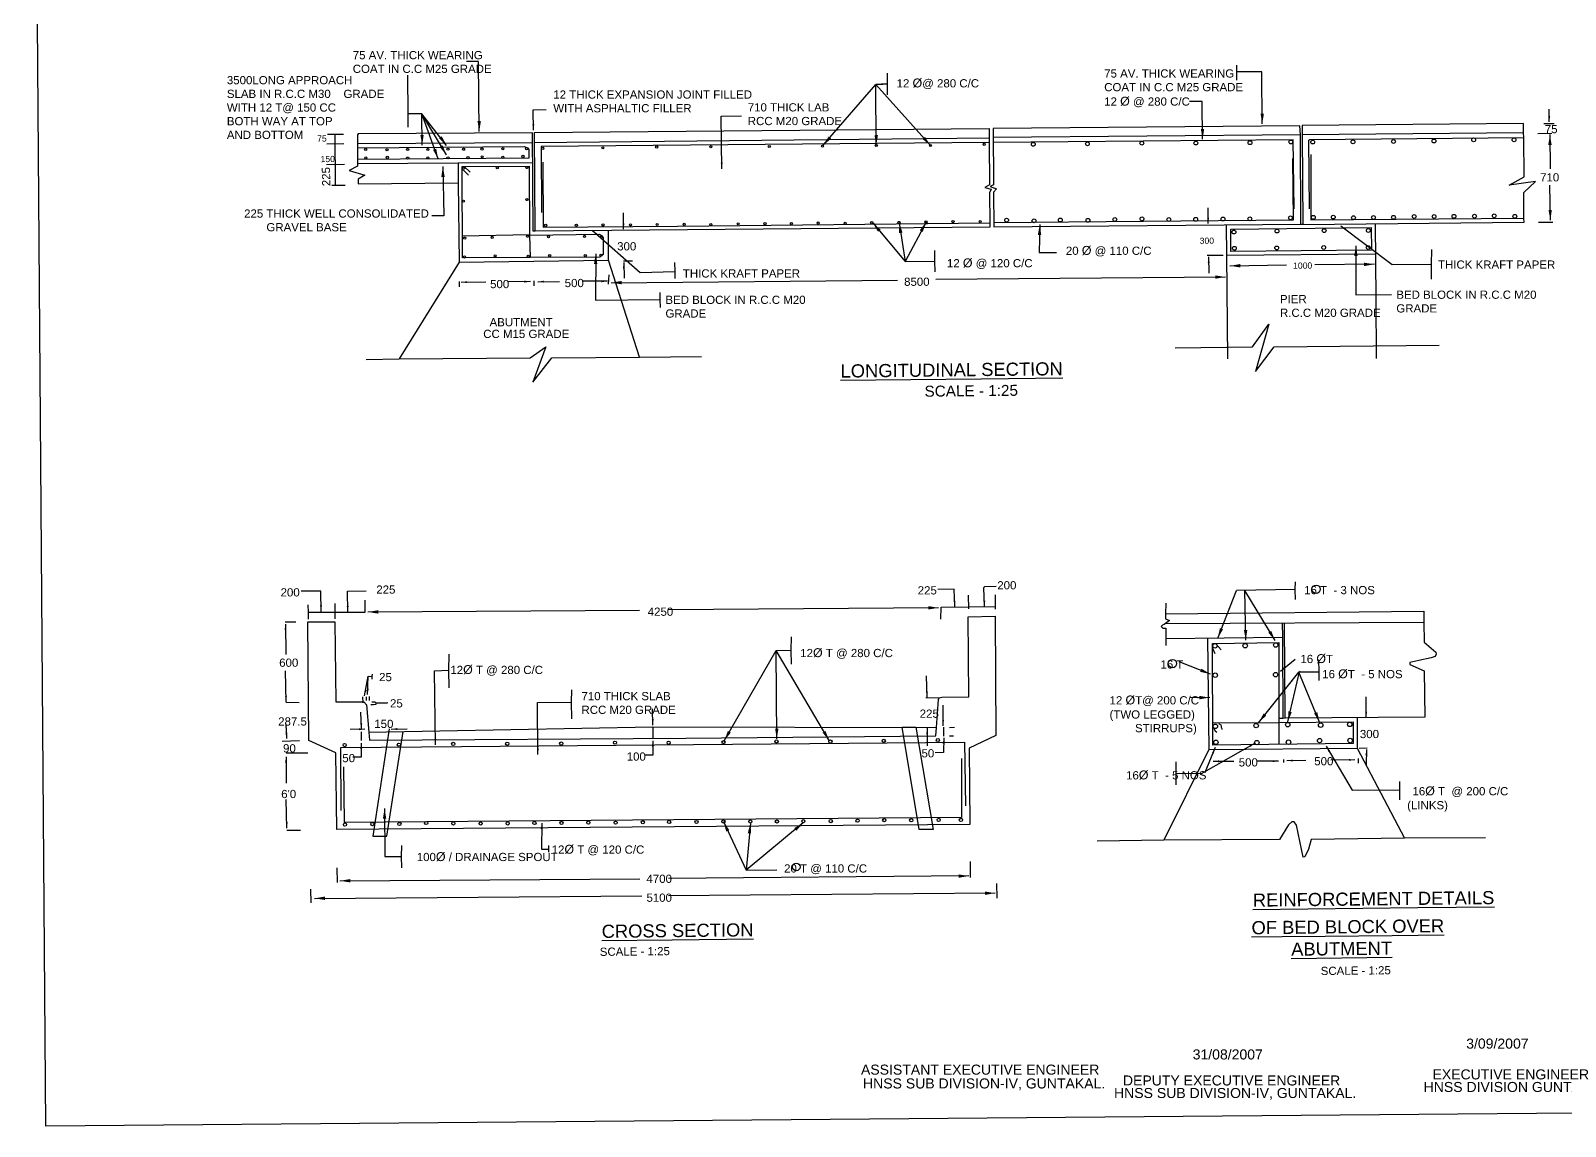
# Model space of a CAD drawing. Header units: inches. Extents: x 19509.7 to 19601.5, y 19555.9 to 19617.5.
# Drawn here: x 19509.71 to 19556.45, y 19555.92 to 19589.29 of the extents above; entities that cross this region are included whole.
import ezdxf

# ---------------------------------------------------------------- set-up
doc = ezdxf.new("R2010")
doc.units = ezdxf.units.IN
doc.header["$MEASUREMENT"] = 0
doc.layers.add('DRAWING', color=7, linetype='Continuous')
doc.layers.add('TEXT', color=255, linetype='Continuous')
doc.styles.get("Standard").update_dxf_attribs({"font": 'arial.ttf'})
doc.dimstyles.get("Standard").update_dxf_attribs({"dimtxt": 0.18, "dimasz": 0.18, "dimexe": 0.18, "dimexo": 0.0625, "dimgap": 0.09, "dimtad": 0, "dimtih": 1, "dimtoh": 1, "dimdec": 4, "dimzin": 0, "dimdsep": 46, "dimtxsty": 'Standard', "dimcen": 0.09, "dimadec": 0, "dimazin": 0, "dimtfac": 1, "dimtdec": 4, "dimtofl": 0, "dimtmove": 0, "dimatfit": 3, "dimfxl": 1, "dimtolj": 1, "dimtzin": 0, "dimarcsym": 0})

msp = doc.modelspace()

# ---------------------------------------------------------------- linework, layer by layer
at = {"layer": 'DRAWING'}
for points in [[(19600.971, 19617.524), (19601.538, 19556.775), (19583.047, 19556.542), (19510.173, 19555.917), (19509.713, 19616.498), (19598.878, 19617.509), (19600.971, 19617.524)], [(19546.439, 19588.242), (19546.439, 19588.039), (19546.439, 19587.787)], [(19521.185, 19587.938), (19521.204, 19586.753), (19521.196, 19586.354)], [(19535.796, 19587.996), (19535.798, 19587.671), (19535.803, 19587.337)], [(19538.903, 19586.31), (19538.911, 19586.023), (19538.911, 19585.885), (19538.918, 19584.594), (19538.779, 19584.518), (19538.968, 19584.463), (19538.921, 19584.353), (19538.922, 19583.434), (19538.922, 19583.304), (19527.417, 19583.204), (19525.074, 19583.189), (19525.054, 19586.188), (19538.903, 19586.31)], [(19548.372, 19586.396), (19539.023, 19586.313), (19539.038, 19584.596), (19538.941, 19584.541), (19539.128, 19584.469), (19539.038, 19584.375), (19539.048, 19583.313), (19548.404, 19583.395), (19548.384, 19586.117), (19548.372, 19586.396)], [(19548.459, 19583.392), (19555.197, 19583.456), (19555.195, 19583.581), (19555.194, 19584.364), (19555.551, 19584.693), (19554.74, 19584.583), (19555.2, 19584.838), (19555.192, 19586.038), (19555.186, 19586.181), (19555.179, 19586.462), (19548.436, 19586.398), (19548.436, 19586.12), (19548.459, 19583.392)], [(19555.796, 19586.461), (19556.112, 19586.461)], [(19518.729, 19585.84), (19519.248, 19585.852)], [(19518.749, 19586.141), (19519.242, 19586.143)], [(19518.994, 19584.584), (19518.987, 19586.142)], [(19525.074, 19583.189), (19525.015, 19583.183), (19525.001, 19586.184), (19519.686, 19586.147), (19519.671, 19586.12), (19519.67, 19585.165), (19519.412, 19585.034), (19519.885, 19584.886), (19519.689, 19584.768), (19519.682, 19584.631), (19522.731, 19584.652), (19522.76, 19582.238), (19520.931, 19579.291)], [(19519.671, 19585.723), (19524.755, 19585.764), (19524.845, 19585.725), (19524.885, 19585.67), (19524.887, 19585.406), (19519.67, 19585.367)], [(19519.671, 19585.856), (19525.003, 19585.881)], [(19525.056, 19585.882), (19538.911, 19586.023)], [(19538.911, 19585.885), (19525.256, 19585.762), (19525.269, 19583.749)], [(19548.384, 19586.117), (19539.026, 19586.04)], [(19548.191, 19583.866), (19548.17, 19585.965), (19539.027, 19585.89)], [(19555.186, 19586.181), (19548.436, 19586.12)], [(19548.66, 19583.866), (19548.641, 19585.954), (19548.67, 19585.973), (19555.192, 19586.038)], [(19555.614, 19586.16), (19556.049, 19586.166)], [(19548.145, 19585.396), (19548.168, 19583.516), (19539.047, 19583.434)], [(19548.702, 19585.518), (19548.703, 19583.527), (19555.195, 19583.581)], [(19518.718, 19585.219), (19519.268, 19585.226)], [(19519.67, 19585.244), (19522.729, 19585.263), (19525.005, 19585.274)], [(19522.729, 19585.263), (19522.733, 19584.652)], [(19522.855, 19585.155), (19524.893, 19585.167), (19524.907, 19583.059), (19527.034, 19583.088), (19527.11, 19583.045), (19527.153, 19582.977), (19527.15, 19582.478), (19527.05, 19582.389), (19524.921, 19582.385), (19522.865, 19582.367), (19522.855, 19585.155)], [(19522.855, 19585.08), (19523.051, 19584.891)], [(19523.099, 19584.982), (19522.919, 19585.156)], [(19525.307, 19585.286), (19525.323, 19583.304), (19529.41, 19583.339), (19538.922, 19583.434)], [(19518.883, 19584.583), (19519.289, 19584.586)], [(19555.635, 19583.455), (19556.077, 19583.455)], [(19522.862, 19583.039), (19524.907, 19583.078)], [(19524.907, 19583.059), (19524.921, 19582.385)], [(19528.26, 19579.345), (19527.316, 19582.297), (19527.311, 19583.203)], [(19546.127, 19583.358), (19546.139, 19582.452), (19546.17, 19579.299)], [(19546.268, 19583.25), (19550.546, 19583.297), (19550.548, 19582.603), (19546.262, 19582.566), (19546.268, 19583.25)], [(19548.404, 19583.395), (19548.459, 19583.395)], [(19550.665, 19583.413), (19550.681, 19581.13), (19550.697, 19579.308)], [(19537.238, 19582.591), (19537.243, 19582.271), (19537.248, 19581.944)], [(19546.139, 19582.452), (19550.671, 19582.491)], [(19552.378, 19582.621), (19552.367, 19582.183), (19552.367, 19581.724)], [(19522.76, 19582.238), (19527.316, 19582.297)], [(19527.765, 19582.277), (19528.041, 19582.284)], [(19529.321, 19582.227), (19529.328, 19581.953), (19529.333, 19581.742)], [(19546.037, 19582.443), (19545.55, 19582.444)], [(19522.766, 19581.648), (19522.761, 19581.493)], [(19525.038, 19581.673), (19525.039, 19581.516)], [(19527.317, 19581.85), (19527.305, 19581.569)], [(19528.877, 19581.319), (19528.878, 19581.099), (19528.881, 19580.86)], [(19544.573, 19579.633), (19546.926, 19579.659), (19547.426, 19580.35), (19547.022, 19578.907), (19547.591, 19579.662), (19552.61, 19579.708)], [(19519.93, 19579.28), (19520.931, 19579.291), (19524.924, 19579.324), (19525.408, 19579.662), (19525.009, 19578.587), (19525.587, 19579.323), (19528.26, 19579.345), (19530.147, 19579.366)], [(19539.117, 19572.359), (19538.759, 19572.349)], [(19548.219, 19572.265), (19546.439, 19572.237)], [(19548.227, 19572.5), (19548.219, 19572.265), (19548.229, 19571.968)], [(19518.153, 19571.801), (19518.163, 19571.58), (19518.163, 19571.365)], [(19518.977, 19571.838), (19518.976, 19571.377)], [(19519.905, 19571.583), (19519.901, 19571.942)], [(19537.438, 19571.363), (19537.445, 19571.729), (19539.088, 19571.751)], [(19538.269, 19572.099), (19538.274, 19571.677)], [(19539.089, 19572.105), (19539.088, 19571.751), (19539.088, 19571.673)], [(19544.283, 19571.852), (19544.281, 19571.526), (19544.279, 19571.372), (19544.394, 19571.322), (19544.234, 19571.199), (19544.187, 19571.18), (19544.146, 19571.144), (19544.196, 19571.096), (19544.29, 19571.096), (19544.283, 19570.778), (19544.283, 19570.568)], [(19517.466, 19571.28), (19517.786, 19571.28)], [(19518.159, 19571.284), (19518.98, 19571.289), (19519.005, 19568.843), (19519.859, 19568.85), (19519.94, 19568.758), (19520.016, 19567.927), (19528.663, 19568.085), (19537.299, 19568.07), (19537.358, 19568.919), (19537.379, 19568.97), (19537.466, 19568.986), (19538.29, 19568.997), (19538.27, 19571.437), (19539.091, 19571.458), (19539.114, 19567.824), (19538.292, 19567.431), (19538.319, 19565.11), (19519.035, 19564.961), (19519.003, 19567.294), (19518.18, 19567.666), (19518.159, 19571.284)], [(19518.163, 19571.58), (19518.979, 19571.582), (19519.886, 19571.582), (19519.905, 19571.583)], [(19544.273, 19571.229), (19552.149, 19571.277)], [(19544.281, 19571.526), (19552.15, 19571.605), (19552.149, 19571.277), (19552.154, 19570.668), (19552.508, 19570.36), (19552.518, 19570.296), (19552.494, 19570.231), (19552.367, 19570.183), (19551.991, 19570.111), (19551.715, 19570.046), (19551.721, 19569.981), (19552.156, 19569.793), (19552.18, 19568.382), (19547.917, 19568.349), (19547.853, 19568.344), (19547.738, 19568.344)], [(19532.883, 19569.991), (19532.874, 19570.422), (19532.882, 19570.823)], [(19544.283, 19570.778), (19547.837, 19570.82)], [(19547.835, 19571.251), (19547.837, 19570.82), (19547.853, 19568.344)], [(19547.917, 19568.349), (19547.899, 19571.251)], [(19545.556, 19570.793), (19545.6, 19567.4), (19544.228, 19564.629)], [(19545.722, 19567.525), (19545.705, 19570.624), (19547.727, 19570.652), (19547.733, 19568.22)], [(19545.706, 19570.479), (19545.778, 19570.316)], [(19545.97, 19570.433), (19545.798, 19570.625)], [(19522.445, 19570.296), (19522.439, 19569.807), (19522.447, 19569.27)], [(19548.954, 19569.497), (19548.954, 19569.765), (19548.951, 19570.125)], [(19520.109, 19569.69), (19520.105, 19569.619), (19520.105, 19569.539)], [(19519.821, 19568.999), (19519.825, 19568.818)], [(19519.926, 19569.002), (19519.927, 19568.89)], [(19520.023, 19569.008), (19520.022, 19568.888)], [(19526.183, 19569.216), (19526.175, 19568.838), (19526.183, 19568.334)], [(19536.976, 19568.978), (19537.379, 19568.97)], [(19517.492, 19568.838), (19517.886, 19568.824)], [(19520.102, 19568.847), (19520.19, 19568.85), (19520.227, 19568.818), (19520.569, 19568.824), (19520.569, 19568.805), (19520.222, 19568.801), (19520.222, 19568.763), (19520.153, 19568.753), (19520.069, 19568.753)], [(19520.016, 19567.927), (19520.033, 19567.676), (19529.666, 19567.745), (19537.278, 19567.813), (19537.299, 19568.07)], [(19520.63, 19568.024), (19520.131, 19564.759), (19520.556, 19564.756), (19521.058, 19567.946)], [(19528.663, 19568.085), (19528.663, 19567.738)], [(19536.26, 19568.072), (19536.675, 19568.071), (19537.202, 19564.962), (19536.771, 19564.961), (19536.26, 19568.072)], [(19537.518, 19568.073), (19537.513, 19567.798)], [(19537.7, 19568.068), (19537.847, 19568.071)], [(19545.719, 19568.209), (19547.733, 19568.213), (19549.99, 19568.238), (19549.996, 19567.579), (19545.722, 19567.525), (19545.719, 19568.209)], [(19545.75, 19568.031), (19545.791, 19567.964), (19545.838, 19567.925)], [(19545.895, 19568.185), (19545.958, 19568.149), (19545.975, 19568.111), (19545.975, 19568.074), (19545.994, 19568.034), (19545.994, 19568.001)], [(19547.733, 19568.213), (19547.733, 19567.551)], [(19550.114, 19568.366), (19550.114, 19567.44), (19551.552, 19564.695)], [(19517.376, 19567.651), (19517.902, 19567.672)], [(19519.171, 19567.458), (19522.83, 19567.484), (19538.155, 19567.617), (19538.189, 19565.675)], [(19519.776, 19567.93), (19519.774, 19567.672)], [(19537.697, 19567.811), (19537.822, 19567.811)], [(19517.496, 19567.295), (19518.158, 19567.295)], [(19519.169, 19565.542), (19519.156, 19567.458), (19519.171, 19567.458)], [(19538.065, 19567.122), (19538.066, 19565.325), (19519.268, 19565.176), (19519.246, 19566.868)], [(19545.6, 19567.4), (19550.114, 19567.44)], [(19547.868, 19567.092), (19547.87, 19567)], [(19550.141, 19567.121), (19550.141, 19566.984)], [(19550.179, 19567.438), (19550.421, 19567.446)], [(19544.588, 19567.018), (19544.587, 19566.662), (19544.587, 19566.315)], [(19551.407, 19566.424), (19551.405, 19566.17), (19551.408, 19565.867)], [(19554.025, 19564.709), (19551.552, 19564.695), (19548.718, 19564.658), (19548.628, 19564.357), (19548.516, 19564.127), (19548.466, 19564.116), (19548.267, 19565.087), (19548.198, 19565.194), (19548.124, 19565.195), (19548.028, 19565.101), (19547.751, 19564.656), (19544.228, 19564.629), (19542.191, 19564.608)], [(19517.519, 19564.935), (19517.934, 19564.938)], [(19521.003, 19564.472), (19520.999, 19564.137), (19521.008, 19563.788)], [(19525.483, 19564.467), (19525.484, 19564.358), (19525.486, 19564.27)], [(19538.323, 19563.98), (19538.332, 19563.496)], [(19519.038, 19563.789), (19519.048, 19563.344)], [(19518.235, 19563.136), (19518.248, 19562.723)], [(19539.128, 19563.313), (19539.139, 19562.863)]]:
    msp.add_lwpolyline(points, dxfattribs=at)
for centre, radius in [((19528.779, 19585.748), 0.0323), ((19530.431, 19585.756), 0.0323), ((19532.209, 19585.764), 0.0323), ((19533.831, 19585.775), 0.0323), ((19535.469, 19585.796), 0.0323), ((19537.121, 19585.793), 0.0323), ((19538.754, 19585.828), 0.0323), ((19540.249, 19585.831), 0.058), ((19541.899, 19585.843), 0.058), ((19543.558, 19585.864), 0.058), ((19545.202, 19585.869), 0.058), ((19546.851, 19585.88), 0.058), ((19548.094, 19585.902), 0.058), ((19548.76, 19585.898), 0.058), ((19549.988, 19585.907), 0.058), ((19551.221, 19585.915), 0.058), ((19552.454, 19585.931), 0.058), ((19553.663, 19585.965), 0.058), ((19554.894, 19585.965), 0.058), ((19519.917, 19585.67), 0.0323), ((19519.921, 19585.414), 0.0323), ((19520.566, 19585.662), 0.0323), ((19520.574, 19585.432), 0.0323), ((19521.193, 19585.675), 0.0323), ((19521.194, 19585.411), 0.0323), ((19521.811, 19585.675), 0.0323), ((19521.811, 19585.415), 0.0323), ((19522.422, 19585.42), 0.0323), ((19522.423, 19585.681), 0.0323), ((19522.898, 19585.679), 0.0323), ((19523.034, 19585.424), 0.0323), ((19523.458, 19585.686), 0.0323), ((19523.463, 19585.448), 0.0323), ((19524.091, 19585.695), 0.0323), ((19524.093, 19585.432), 0.0323), ((19524.706, 19585.465), 0.0323), ((19524.819, 19585.699), 0.0323), ((19525.308, 19585.709), 0.0323), ((19527.138, 19585.725), 0.0323), ((19522.902, 19585.102), 0.0323), ((19523.924, 19585.111), 0.0323), ((19524.826, 19585.121), 0.0323), ((19522.897, 19584.096), 0.0323), ((19524.822, 19584.146), 0.0323), ((19529.616, 19583.394), 0.0323), ((19531.259, 19583.408), 0.0323), ((19532.08, 19583.412), 0.0323), ((19532.883, 19583.418), 0.0323), ((19533.698, 19583.432), 0.0323), ((19534.519, 19583.422), 0.0323), ((19535.326, 19583.447), 0.0323), ((19536.161, 19583.451), 0.0323), ((19536.983, 19583.462), 0.0323), ((19537.805, 19583.476), 0.0323), ((19538.631, 19583.479), 0.0323), ((19539.437, 19583.518), 0.058), ((19540.274, 19583.501), 0.058), ((19541.074, 19583.523), 0.058), ((19541.916, 19583.516), 0.058), ((19542.735, 19583.54), 0.058), ((19543.559, 19583.558), 0.058), ((19544.378, 19583.538), 0.058), ((19545.197, 19583.545), 0.058), ((19546.028, 19583.553), 0.058), ((19546.844, 19583.56), 0.058), ((19548.082, 19583.589), 0.058), ((19548.78, 19583.604), 0.058), ((19549.387, 19583.613), 0.058), ((19550.004, 19583.595), 0.058), ((19550.614, 19583.6), 0.058), ((19551.223, 19583.606), 0.058), ((19551.85, 19583.629), 0.058), ((19552.458, 19583.633), 0.058), ((19553.063, 19583.636), 0.058), ((19553.689, 19583.64), 0.058), ((19554.29, 19583.651), 0.058), ((19554.915, 19583.636), 0.058), ((19522.931, 19582.974), 0.0323), ((19523.768, 19582.995), 0.0323), ((19524.849, 19583.029), 0.0323), ((19525.398, 19583.362), 0.0323), ((19525.485, 19583.015), 0.0323), ((19526.333, 19583.364), 0.0323), ((19526.581, 19583.025), 0.0323), ((19527.086, 19583), 0.0323), ((19527.144, 19583.374), 0.0323), ((19527.981, 19583.374), 0.0323), ((19528.794, 19583.386), 0.0323), ((19530.43, 19583.382), 0.0323), ((19546.361, 19583.158), 0.058), ((19547.673, 19583.187), 0.058), ((19549.109, 19583.2), 0.058), ((19550.455, 19583.204), 0.058), ((19546.374, 19582.662), 0.058), ((19547.664, 19582.674), 0.058), ((19549.095, 19582.686), 0.058), ((19550.452, 19582.685), 0.058), ((19522.927, 19582.399), 0.0323), ((19523.859, 19582.43), 0.0323), ((19524.866, 19582.417), 0.0323), ((19525.518, 19582.443), 0.0323), ((19526.605, 19582.441), 0.0323), ((19527.085, 19582.452), 0.0323), ((19548.865, 19572.277), 0.127), ((19545.783, 19570.552), 0.0678), ((19546.703, 19570.556), 0.0678), ((19547.635, 19570.578), 0.0678), ((19544.489, 19570.013), 0.127), ((19545.792, 19569.658), 0.0678), ((19547.63, 19569.674), 0.0678), ((19545.796, 19568.1), 0.0678), ((19547.037, 19568.124), 0.0678), ((19548.001, 19568.151), 0.0678), ((19549.002, 19568.138), 0.0678), ((19549.888, 19568.159), 0.0678), ((19519.275, 19567.53), 0.0492), ((19520.929, 19567.542), 0.0492), ((19522.583, 19567.567), 0.0492), ((19524.228, 19567.571), 0.0492), ((19525.873, 19567.577), 0.0492), ((19527.509, 19567.602), 0.0492), ((19529.144, 19567.601), 0.0492), ((19530.815, 19567.619), 0.0492), ((19532.429, 19567.642), 0.0492), ((19534.072, 19567.637), 0.0492), ((19535.697, 19567.66), 0.0492), ((19537.342, 19567.684), 0.0492), ((19545.812, 19567.616), 0.0678), ((19547.059, 19567.605), 0.0678), ((19548.023, 19567.617), 0.0678), ((19548.97, 19567.666), 0.0678), ((19549.902, 19567.668), 0.0678), ((19521.76, 19565.156), 0.0492), ((19524.242, 19565.142), 0.0492), ((19525.057, 19565.156), 0.0492), ((19525.88, 19565.16), 0.0492), ((19526.699, 19565.169), 0.0492), ((19527.53, 19565.168), 0.0492), ((19528.358, 19565.18), 0.0492), ((19529.157, 19565.186), 0.0492), ((19529.992, 19565.188), 0.0492), ((19530.811, 19565.202), 0.0492), ((19531.633, 19565.202), 0.0492), ((19532.442, 19565.202), 0.0492), ((19533.245, 19565.212), 0.0492), ((19534.081, 19565.214), 0.0492), ((19534.897, 19565.226), 0.0492), ((19535.71, 19565.242), 0.0492), ((19536.533, 19565.24), 0.0492), ((19537.367, 19565.25), 0.0492), ((19538.044, 19565.252), 0.0492), ((19519.285, 19565.109), 0.0492), ((19520.122, 19565.124), 0.0492), ((19520.943, 19565.126), 0.0492), ((19522.587, 19565.142), 0.0492), ((19523.419, 19565.141), 0.0492), ((19533.031, 19563.82), 0.116)]:
    msp.add_circle(centre, radius, dxfattribs=at)

# ---------------------------------------------------------------- texts
for s, height, p in [('31/08/2007', 0.3057, (19545.105, 19557.954)), ('3/09/2007', 0.3057, (19553.436, 19558.284)), ('ASSISTANT EXECUTIVE ENGINEER', 0.30568, (19535.002, 19557.491)), ('HNSS SUB DIVISION-IV, GUNTAKAL.', 0.30568, (19535.063, 19557.07)), ('DEPUTY EXECUTIVE ENGINEER', 0.30568, (19542.98, 19557.161)), ('HNSS DIVISION GUNTAKAL.', 0.30568, (19552.139, 19556.963)), ('EXECUTIVE ENGINEER', 0.30568, (19552.41, 19557.346)), ('HNSS SUB DIVISION-IV, GUNTAKAL.', 0.30568, (19542.709, 19556.779))]:
    msp.add_text(s, height=height, dxfattribs=at).set_placement(p)
at = {"layer": 'TEXT', "char_height": 0.25, "attachment_point": 1}
for s, insert, width in [('\\pt0.25;75 AV. THICK WEARING\\PCOAT IN C.C M25 GRADE', (19519.522, 19588.671), 4.42025), ('\\pt0.25;75 AV. THICK WEARING\\PCOAT IN C.C M25 GRADE\\P12 {\\H1.0833x;Ø} @ 280 C/C', (19542.41, 19588.113), 4.42025), ('\\pt0.25;3500LONG APPROACH\\PSLAB IN R.C.C M30    GRADE\\PWITH 12 T@ 150 CC\\PBOTH WAY AT TOP\\PAND BOTTOM ', (19515.688, 19587.909), 8.34836), ('\\pt0.25;12 {\\H1.0833x;Ø}@ 280 C/C', (19536.087, 19587.834), 4.42025), ('\\pt0.25;12 THICK EXPANSION JOINT FILLED\\PWITH ASPHALTIC FILLER', (19525.63, 19587.471), 6.25822), ('\\pt0.25;710 THICK LAB\\PRCC M20 GRADE', (19531.554, 19587.081), 4.42025), ('\\pt0.25;75', (19555.829, 19586.418), 4.42025), ('\\pt0.25;710', (19555.687, 19584.95), 4.42025), ('225 THICK WELL CONSOLIDATED\\P       GRAVEL BASE', (19516.213, 19583.847), 6.58596), ('\\pt0.25;300', (19527.576, 19582.848), 4.42025), ('\\pt0.25;20 {\\H1.0833x;Ø} @ 110 C/C', (19541.243, 19582.734), 4.42025), ('\\pt0.25;THICK KRAFT PAPER', (19529.576, 19582.022), 4.42025), ('\\pt0.25;12 {\\H1.0833x;Ø} @ 120 C/C', (19537.62, 19582.354), 4.42025), ('\\pt0.25;THICK KRAFT PAPER', (19552.577, 19582.291), 4.42025), ('\\pt0.25;500', (19523.705, 19581.698), 4.42025), ('\\pt0.25;500', (19525.977, 19581.73), 4.42025), ('\\pt0.25;8500', (19536.315, 19581.769), 4.42025), ('\\pt0.25;BED BLOCK IN R.C.C M20 GRADE', (19529.046, 19581.218), 4.42025), ('\\pt0.25;PIER\\PR.C.C M20 GRADE', (19547.763, 19581.241), 4.42025), ('\\pt0.25;BED BLOCK IN R.C.C M20 GRADE', (19551.308, 19581.374), 4.42025), ('\\pt0.25;CC M15 GRADE', (19523.496, 19580.18), 4.42025), ('\\pt0.25;ABUTMENT', (19523.689, 19580.536), 4.42025), ('\\pt0.25;200', (19517.324, 19572.307), 4.42025), ('\\pt0.25;225', (19520.239, 19572.392), 4.42025), ('\\pt0.25;225', (19536.729, 19572.368), 4.42025), ('\\pt0.25;200', (19539.153, 19572.523), 4.42025), ('\\pt0.25;16 T  - 3 NOS', (19548.5, 19572.375), 4.42025), ('\\pt0.25;4250', (19528.506, 19571.718), 4.42025), ('\\pt0.25;12{\\H1.0833x;Ø} T @ 280 C/C', (19533.152, 19570.48), 4.42025), ('\\pt0.25;600', (19517.282, 19570.165), 4.42025), ('\\pt0.25;12{\\H1.0833x;Ø} T @ 280 C/C', (19522.495, 19569.965), 4.42025), ('\\pt0.25;16 T  ', (19544.124, 19570.111), 4.42025), ('\\pt0.25;16 {\\H1.0833x;Ø}T  ', (19548.386, 19570.299), 4.42025), ('\\pt0.25;25', (19520.324, 19569.727), 4.42025), ('\\pt0.25;16 {\\H1.0833x;Ø}T  - 5 NOS', (19549.051, 19569.838), 4.42025), ('\\pt0.25;710 THICK SLAB\\PRCC M20 GRADE', (19526.489, 19569.146), 4.42025), ('\\pt0.25;12 {\\H1.0833x;Ø}T@ 200 C/C\\P(TWO LEGGED)\\P        STIRRUPS)', (19542.573, 19569.039), 4.42025), ('\\pt0.25;25', (19520.657, 19568.926), 4.42025), ('\\pt0.25;225', (19536.79, 19568.612), 4.42025), ('\\pt0.25;287.5', (19517.251, 19568.375), 4.42025), ('\\pt0.25;150', (19520.178, 19568.301), 4.42025), ('\\pt0.25;90', (19517.399, 19567.556), 4.42025), ('\\pt0.25;300', (19550.198, 19567.992), 4.42025), ('\\pt0.25;50', (19519.204, 19567.259), 4.42025), ('\\pt0.25;100', (19527.866, 19567.306), 4.42025), ('\\pt0.25;50', (19536.845, 19567.405), 4.42025), ('\\pt0.25;500', (19546.507, 19567.128), 4.42025), ('\\pt0.25;500', (19548.808, 19567.164), 4.42025), ('\\pt0.25;16{\\H1.0833x;Ø} T  - 5 NOS', (19543.076, 19566.755), 4.42025), ("\\pt0.25;6'0", (19517.343, 19566.165), 4.42025), ('\\pt0.25;16{\\H1.0833x;Ø} T  @ 200 C/C', (19551.799, 19566.27), 4.42025), ('\\pt0.25;(LINKS)', (19551.638, 19565.823), 4.42025), ('\\pt0.25;100{\\H1.0833x;Ø} / DRAINAGE SPOUT', (19521.472, 19564.267), 4.42025), ('\\pt0.25;12{\\H1.0833x;Ø} T @ 120 C/C', (19525.581, 19564.492), 4.42025), ('\\pt0.25;20 T @ 110 C/C', (19532.66, 19563.897), 4.42025), ('\\pt0.25;4700', (19528.468, 19563.582), 4.42025), ('\\pt0.25;5100', (19528.468, 19563.007), 4.42025)]:
    msp.add_mtext(s, dxfattribs=dict(at, insert=insert, width=width))
at = {"layer": 'TEXT', "attachment_point": 1}
for s, insert, char_height, width, rotation in [('75', (19518.436, 19586.099), 0.1875, 6.21045, 0.6212), ('150', (19518.54, 19585.473), 0.1875, 6.21045, 0.6212), ('225', (19518.592, 19584.551), 0.25, 4.42025, 91.4518), ('\\pt0.1875;300', (19545.317, 19582.985), 0.1875, 6.21045, 0.6212), ('\\pt0.1875;1000', (19548.162, 19582.226), 0.1875, 6.21045, 0.6212), ('\\pt0.4;{\\LLONGITUDINAL SECTION}', (19534.377, 19579.123), 0.4, 8.03091, 0.6212), ('\\pt0.33333;SCALE - 1:25', (19536.935, 19578.474), 0.33333, 6.21045, 0.6212), ('\\pi-1.2,l1.6,t1.6;{\\LREINFORCEMENT DETAILS}', (19546.534, 19563.002), 0.4, 8.03091, 0.6212), ('\\pi-1.2,l1.6,t1.6;{\\LCROSS SECTION}', (19526.701, 19562.051), 0.4, 8.03091, 0.6212), ('\\pi-1.2,l1.6,t1.6;{\\LOF BED BLOCK OVER ABUTMENT}', (19546.495, 19562.161), 0.4, 8.03091, 0.6212), ('\\pi-0.75,l1,t1;SCALE - 1:25', (19526.795, 19561.355), 0.25, 6.25268, 0.6212), ('\\pi-0.75,l1,t1;SCALE - 1:25', (19548.753, 19560.772), 0.25, 6.25268, 0.6212)]:
    msp.add_mtext(s, dxfattribs=dict(at, insert=insert, char_height=char_height, width=width, rotation=rotation))

# ---------------------------------------------------------------- leaders
at = {"layer": 'DRAWING'}
for points, override in [([(19523.376, 19586.223), (19523.355, 19588.348), (19522.99, 19588.35)], {"dimasz": 0.3125, "dimgap": 0.09, "dimtad": 0}), ([(19533.852, 19585.8), (19535.453, 19587.651), (19535.798, 19587.671)], {"dimasz": 0.3125, "dimgap": 0.09, "dimtad": 0}), ([(19535.469, 19585.796), (19535.453, 19587.651)], {"dimasz": 0.3125, "dimgap": 0.09, "dimtad": 0}), ([(19535.798, 19587.671), (19535.453, 19587.651)], {"dimgap": 0.09, "dimtad": 0}), ([(19537.121, 19585.793), (19535.453, 19587.651)], {"dimasz": 0.3125, "dimgap": 0.09, "dimtad": 0}), ([(19547.225, 19586.45), (19547.215, 19588.039), (19546.436, 19588.039)], {"dimasz": 0.3125, "dimgap": 0.09, "dimtad": 0}), ([(19522.374, 19585.505), (19521.629, 19586.762), (19521.204, 19586.755)], {"dimasz": 0.3125, "dimgap": 0.09, "dimtad": 0}), ([(19521.638, 19585.804), (19521.622, 19586.762)], {"dimasz": 0.3125, "dimgap": 0.09, "dimtad": 0}), ([(19522.122, 19585.385), (19521.629, 19586.762)], {"dimasz": 0.3125, "dimgap": 0.09, "dimtad": 0}), ([(19522.382, 19585.796), (19521.629, 19586.762)], {"dimasz": 0.3125, "dimgap": 0.09, "dimtad": 0}), ([(19525.025, 19586.256), (19525.014, 19586.876), (19525.414, 19586.889)], {"dimgap": 0.09, "dimtad": 0}), ([(19530.762, 19585.088), (19530.742, 19586.691), (19531.366, 19586.693)], {"dimgap": 0.09, "dimtad": 0}), ([(19545.409, 19585.984), (19545.391, 19587.137), (19545.01, 19587.139)], {"dimasz": 0.3125}), ([(19555.966, 19586.514), (19555.966, 19586.903)], {"dimgap": 0.09, "dimtad": 0}), ([(19555.985, 19586.125), (19555.99, 19585.08)], {"dimasz": 0.3125, "dimgap": 0.09, "dimtad": 0}), ([(19522.265, 19585.15), (19522.296, 19583.651), (19521.932, 19583.652)], {"dimasz": 0.3125, "dimgap": 0.09, "dimtad": 0}), ([(19555.999, 19583.52), (19555.98, 19584.588)], {"dimasz": 0.3125, "dimgap": 0.09, "dimtad": 0}), ([(19545.577, 19583.418), (19545.573, 19583.897)], {"dimgap": 0.09, "dimtad": 0}), ([(19527.772, 19583.246), (19527.765, 19583.744)], {"dimgap": 0.09, "dimtad": 0}), ([(19535.358, 19583.441), (19536.352, 19582.257), (19537.249, 19582.271)], {"dimasz": 0.3125, "dimgap": 0.09, "dimtad": 0}), ([(19536.166, 19583.442), (19536.352, 19582.257)], {"dimasz": 0.3125, "dimgap": 0.09, "dimtad": 0}), ([(19536.983, 19583.462), (19536.352, 19582.257)], {"dimasz": 0.3125, "dimgap": 0.09, "dimtad": 0}), ([(19526.825, 19583.2), (19528.277, 19581.928), (19529.328, 19581.953)], {"dimgap": 0.09, "dimtad": 0}), ([(19540.445, 19583.383), (19540.432, 19582.535), (19540.959, 19582.539)], {"dimasz": 0.3125, "dimgap": 0.09, "dimtad": 0}), ([(19549.622, 19583.346), (19551.183, 19582.166), (19552.367, 19582.183)], {"dimgap": 0.09, "dimtad": 0}), ([(19526.923, 19582.496), (19526.913, 19581.086), (19528.88, 19581.099)], {"dimasz": 0.3125, "dimgap": 0.09, "dimtad": 0}), ([(19550.078, 19582.742), (19550.074, 19581.24), (19551.158, 19581.258)], {"dimasz": 0.3125}), ([(19527.776, 19582.234), (19527.786, 19581.754)], {"dimgap": 0.09, "dimtad": 0}), ([(19545.591, 19582.399), (19545.599, 19581.902)], {"dimgap": 0.09, "dimtad": 0}), ([(19546.241, 19582.127), (19547.964, 19582.154)], {"dimasz": 0.3125, "dimgap": 0.09, "dimtad": 0}), ([(19550.64, 19582.175), (19548.825, 19582.16)], {"dimasz": 0.3125, "dimgap": 0.09, "dimtad": 0}), ([(19522.825, 19581.629), (19523.579, 19581.639)], {"dimgap": 0.09, "dimtad": 0}), ([(19524.933, 19581.648), (19524.24, 19581.643)], {"dimgap": 0.09, "dimtad": 0}), ([(19525.162, 19581.645), (19525.815, 19581.653)], {"dimgap": 0.09, "dimtad": 0}), ([(19527.277, 19581.658), (19526.513, 19581.657)], {"dimgap": 0.09, "dimtad": 0}), ([(19527.397, 19581.614), (19536.118, 19581.696)], {"dimasz": 0.3125, "dimgap": 0.09, "dimtad": 0}), ([(19546.103, 19581.788), (19537.284, 19581.709)], {"dimasz": 0.3125, "dimgap": 0.09, "dimtad": 0}), ([(19518.557, 19571.603), (19518.549, 19572.222), (19517.953, 19572.219)], {"dimgap": 0.09, "dimtad": 0}), ([(19519.372, 19571.587), (19519.358, 19572.221), (19519.933, 19572.231)], {"dimgap": 0.09, "dimtad": 0}), ([(19537.857, 19571.753), (19537.84, 19572.283), (19537.34, 19572.268)], {"dimgap": 0.09, "dimtad": 0}), ([(19538.765, 19571.747), (19538.744, 19572.33), (19538.759, 19572.349)], {"dimgap": 0.09, "dimtad": 0}), ([(19545.868, 19570.784), (19546.439, 19572.237)], {"dimasz": 0.3125, "dimgap": 0.09, "dimtad": 0}), ([(19546.722, 19570.723), (19546.698, 19572.241)], {"dimasz": 0.3125, "dimgap": 0.09, "dimtad": 0}), ([(19547.615, 19570.712), (19546.698, 19572.241)], {"dimasz": 0.3125, "dimgap": 0.09, "dimtad": 0}), ([(19519.985, 19571.584), (19528.26, 19571.638)], {"dimasz": 0.3125, "dimgap": 0.09, "dimtad": 0}), ([(19517.471, 19571.215), (19517.481, 19570.288)], {"dimgap": 0.09, "dimtad": 0}), ([(19530.837, 19567.663), (19532.415, 19570.414), (19532.874, 19570.422)], {"dimasz": 0.3125, "dimgap": 0.09, "dimtad": 0}), ([(19532.439, 19567.722), (19532.415, 19570.414)], {"dimasz": 0.3125, "dimgap": 0.09, "dimtad": 0}), ([(19534.034, 19567.668), (19532.415, 19570.414)], {"dimasz": 0.3125, "dimgap": 0.09, "dimtad": 0}), ([(19545.644, 19569.694), (19544.697, 19570.066)], {"dimasz": 0.3125, "dimgap": 0.09, "dimtad": 0}), ([(19547.775, 19569.778), (19548.226, 19570.145)], {"dimgap": 0.09, "dimtad": 0}), ([(19517.492, 19568.838), (19517.476, 19569.792)], {"dimgap": 0.09, "dimtad": 0}), ([(19519.878, 19569.031), (19519.995, 19569.627), (19520.105, 19569.619)], {"dimgap": 0.09, "dimtad": 0}), ([(19519.973, 19569.071), (19519.995, 19569.627)], {"dimgap": 0.09, "dimtad": 0}), ([(19522.039, 19567.535), (19522.013, 19569.794), (19522.439, 19569.807)], {"dimgap": 0.09, "dimtad": 0}), ([(19537.017, 19568.978), (19536.995, 19569.637)], {"dimgap": 0.09, "dimtad": 0}), ([(19547.11, 19568.212), (19548.334, 19569.753), (19548.378, 19569.778)], {"dimasz": 0.3125, "dimgap": 0.09, "dimtad": 0}), ([(19548.003, 19568.243), (19548.356, 19569.765), (19548.949, 19569.765)], {"dimasz": 0.3125, "dimgap": 0.09, "dimtad": 0}), ([(19548.971, 19568.227), (19548.334, 19569.753)], {"dimasz": 0.3125, "dimgap": 0.09, "dimtad": 0}), ([(19545.623, 19568.978), (19545.02, 19568.973)], {"dimasz": 0.3125, "dimgap": 0.09, "dimtad": 0}), ([(19550.39, 19568.368), (19550.385, 19569.003)], {"dimgap": 0.09, "dimtad": 0}), ([(19519.785, 19568.02), (19519.772, 19568.533)], {"dimgap": 0.09, "dimtad": 0}), ([(19525.16, 19567.247), (19525.151, 19568.822), (19526.175, 19568.838)], {"dimgap": 0.09, "dimtad": 0}), ([(19528.664, 19568.141), (19528.653, 19568.636)], {"dimgap": 0.09, "dimtad": 0}), ([(19537.502, 19568.116), (19537.509, 19568.741)], {"dimgap": 0.09, "dimtad": 0}), ([(19519.888, 19568.012), (19519.445, 19568.009)], {"dimgap": 0.09, "dimtad": 0}), ([(19520.696, 19568.017), (19521.176, 19568.02)], {"dimgap": 0.09, "dimtad": 0}), ([(19537.017, 19568.042), (19537.022, 19567.504)], {"dimgap": 0.09, "dimtad": 0}), ([(19519.781, 19567.591), (19519.779, 19567.157), (19519.524, 19567.162)], {"dimgap": 0.09, "dimtad": 0}), ([(19528.658, 19567.658), (19528.659, 19567.225), (19528.407, 19567.225)], {"dimgap": 0.09, "dimtad": 0}), ([(19537.523, 19567.748), (19537.516, 19567.302), (19537.261, 19567.298)], {"dimgap": 0.09, "dimtad": 0}), ([(19547.006, 19567.59), (19545.368, 19566.656), (19544.587, 19566.662)], {"dimgap": 0.09, "dimtad": 0}), ([(19517.49, 19567.173), (19517.492, 19566.365)], {"dimgap": 0.09, "dimtad": 0}), ([(19545.792, 19567.459), (19545.48, 19566.69)], {"dimgap": 0.09, "dimtad": 0}), ([(19545.724, 19567.035), (19546.357, 19567.035)], {"dimgap": 0.09, "dimtad": 0}), ([(19547.717, 19567.039), (19547.05, 19567.044)], {"dimgap": 0.09, "dimtad": 0}), ([(19547.975, 19567.056), (19548.549, 19567.069)], {"dimgap": 0.09, "dimtad": 0}), ([(19549.171, 19567.498), (19549.964, 19566.159), (19551.405, 19566.17)], {"dimgap": 0.09, "dimtad": 0}), ([(19550.042, 19567.08), (19549.309, 19567.075)], {"dimgap": 0.09, "dimtad": 0}), ([(19550.4, 19567.393), (19550.384, 19566.925)], {"dimgap": 0.09, "dimtad": 0}), ([(19517.516, 19565), (19517.496, 19565.87)], {"dimgap": 0.09, "dimtad": 0}), ([(19520.491, 19565.602), (19520.495, 19564.136), (19520.999, 19564.137)], {"dimasz": 0.3125, "dimgap": 0.09, "dimtad": 0}), ([(19530.811, 19565.202), (19531.509, 19563.722), (19532.442, 19563.733)], {"dimasz": 0.3125, "dimgap": 0.09, "dimtad": 0}), ([(19525.279, 19565.156), (19525.275, 19564.357), (19525.482, 19564.358)], {"dimgap": 0.09, "dimtad": 0}), ([(19533.245, 19565.163), (19531.509, 19563.722)], {"dimasz": 0.3125, "dimgap": 0.09, "dimtad": 0}), ([(19531.633, 19565.153), (19531.509, 19563.722)], {"dimasz": 0.3125, "dimgap": 0.09, "dimtad": 0}), ([(19519.133, 19563.395), (19528.264, 19563.459)], {"dimasz": 0.3125, "dimgap": 0.09, "dimtad": 0}), ([(19518.36, 19562.861), (19528.323, 19562.942)], {"dimasz": 0.3125, "dimgap": 0.09, "dimtad": 0})]:
    msp.add_leader(points, dimstyle='Standard', override=override, dxfattribs=at)
at = {"layer": 'TEXT'}
for points, override in [([(19537.365, 19571.713), (19529.135, 19571.648)], {"dimasz": 0.3125, "dimgap": 0.09, "dimtad": 0}), ([(19517.511, 19567.731), (19517.491, 19568.169)], {"dimgap": 0.09, "dimtad": 0}), ([(19538.287, 19563.542), (19529.139, 19563.462)], {"dimasz": 0.3125, "dimgap": 0.09, "dimtad": 0}), ([(19539.089, 19563.02), (19529.135, 19562.942)], {"dimasz": 0.3125, "dimgap": 0.09, "dimtad": 0})]:
    msp.add_leader(points, dimstyle='Standard', override=override, dxfattribs=at)

doc.saveas('drawing.dxf')
